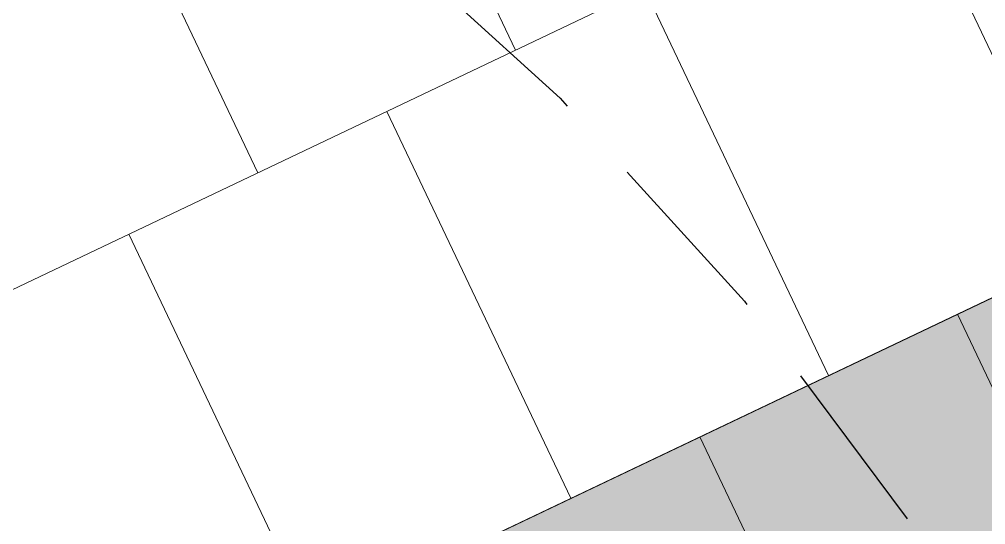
# Model space of a CAD drawing. Header units: metres. Extents: x 678805 to 1359287, y 2747329 to 5497370.
# Drawn here: x 679686.528 to 679687.882, y 2748697.636 to 2748698.344 of the extents above; entities that cross this region are included whole.
import ezdxf

# ---------------------------------------------------------------- set-up
doc = ezdxf.new("R2010")
doc.units = ezdxf.units.M
doc.linetypes.add('XREF_MON_SFT_TREES$0$HIDDEN', pattern=[0.375, 0.25, -0.125])
for name, color, linetype in [('00_XREF_MON_HSC_PAVEMENT', 7, 'Continuous'), ('00_XREF_TWQ_BUILDINGS', 7, 'Continuous'), ('00_XREF_TWQ_SFT_TREES', 7, 'Continuous'), ('XREF_MON_SFT_TREES$0$SL_TREE_CANOPY', 251, 'XREF_MON_SFT_TREES$0$HIDDEN')]:
    doc.layers.add(name, color=color, linetype=linetype)
doc.layers.add('XREF_MON_HSC_FURNITURE$0$03-PG-CBIncluded', color=8, linetype='Continuous', lineweight=5)
doc.layers.add('XREF_MON_HSC_PAVEMENT$0$02-L-Joints-Paviment_07_Precast Concrete Blocks 60X40', color=7, linetype='Continuous', lineweight=5, true_color=0x999999)
doc.layers.add('XREF_MON_HSC_PAVEMENT$0$03-TR-Pavement_07_Precast Concrete Blocks 60X40', color=7, linetype='Continuous', lineweight=5, true_color=0x999999)
doc.layers.add('XREF_MON_SFT_TREES$0$SL_TREE_ACACIA_NILOTICA', color=7, linetype='Continuous', true_color=0x264d00)
doc.layers.get('XREF_MON_SFT_TREES$0$SL_TREE_ACACIA_NILOTICA').off()

# ---------------------------------------------------------------- blocks, each defined once
blk = doc.blocks.new('XREF_MON_SFT_TREES$0$Acacia_nilotica')
at = {"layer": 'XREF_MON_SFT_TREES$0$SL_TREE_CANOPY', "linetype": 'XREF_MON_SFT_TREES$0$HIDDEN'}
blk.add_circle((0, 0), 4, dxfattribs=at)
blk = doc.blocks.new('XREF_MON_SFT_TREES')
at = {"layer": 'XREF_MON_SFT_TREES$0$SL_TREE_ACACIA_NILOTICA', "rotation": 25.44812939262281}
blk.add_blockref('XREF_MON_SFT_TREES$0$Acacia_nilotica', (679684.4572, 2748695.405), dxfattribs=at)
blk = doc.blocks.new('XREF_MON_HSC_PAVEMENT')
at = {"layer": 'XREF_MON_HSC_PAVEMENT$0$02-L-Joints-Paviment_07_Precast Concrete Blocks 60X40'}
for points in [[(679686.9654, 2748698.8428), (679687.2233, 2748698.301)], [(679686.6043, 2748698.6709), (679686.8621, 2748698.1291)], [(679687.765, 2748698.5588), (679688.0229, 2748698.017)], [(679687.4039, 2748698.387), (679687.6617, 2748697.8452)], [(679687.0427, 2748698.2151), (679687.3005, 2748697.6733)], [(679686.6815, 2748698.0432), (679686.9393, 2748697.5014)], [(679687.8423, 2748697.9311), (679688.1001, 2748697.3893)], [(679687.4811, 2748697.7592), (679687.7389, 2748697.2174)]]:
    blk.add_lwpolyline(points, dxfattribs=at)
at = {"layer": 'XREF_MON_HSC_PAVEMENT$0$03-TR-Pavement_07_Precast Concrete Blocks 60X40'}
for p, q in [((679603.9907, 2748658.6936), (679732.0108, 2748719.6138)), ((679664.5672, 2748686.8554), (679732.2686, 2748719.072))]:
    blk.add_line(p, q, dxfattribs=at)
blk = doc.blocks.new('XREF_MON_HSC_FURNITURE$0$Bicycle rack')
at = {"true_color": 0xfcfcfc}
h = blk.add_hatch(color=7, dxfattribs=at)
h.dxf.hatch_style = 1
h.paths.add_polyline_path([(3659.3427, 29.6215), (3659.3427, 34.4316), (3657.5927, 34.4316), (3657.5927, 29.6215)])
blk.add_lwpolyline([(3659.3427, 29.6215), (3659.3427, 34.4316), (3657.5927, 34.4316), (3657.5927, 29.6215)], close=True)
blk = doc.blocks.new('XREF_MON_HSC_FURNITURE')
at = {"layer": 'XREF_MON_HSC_FURNITURE$0$03-PG-CBIncluded', "rotation": 295.4637871496494}
blk.add_blockref('XREF_MON_HSC_FURNITURE$0$Bicycle rack', (678086.3795, 2751986.4455), dxfattribs=at)

msp = doc.modelspace()

# ---------------------------------------------------------------- block references
at = {"layer": '00_XREF_MON_HSC_PAVEMENT'}
msp.add_blockref('XREF_MON_HSC_PAVEMENT', (0, 0), dxfattribs=at)
at = {"layer": '00_XREF_TWQ_BUILDINGS'}
msp.add_blockref('XREF_MON_HSC_FURNITURE', (0, 0), dxfattribs=at)
at = {"layer": '00_XREF_TWQ_SFT_TREES'}
msp.add_blockref('XREF_MON_SFT_TREES', (0, 0), dxfattribs=at)

doc.saveas('drawing.dxf')
